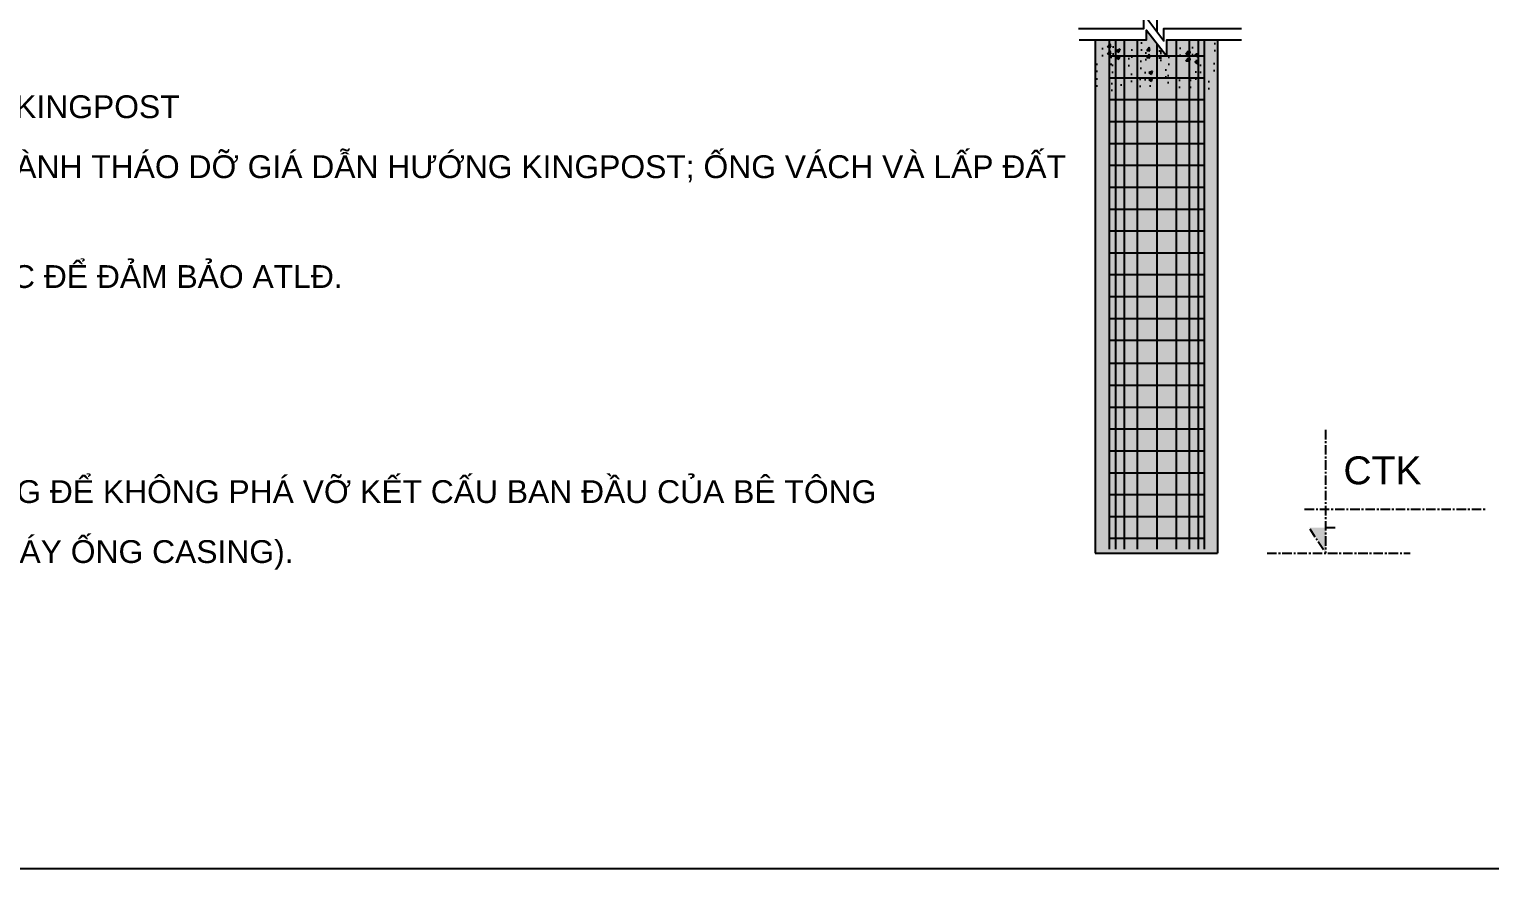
# Model space of a CAD drawing. Header units: millimetres. Extents: x -346728 to 1320345, y -537202 to -385966.
# Drawn here: x 900129 to 919362, y -455391 to -444340 of the extents above; entities that cross this region are included whole.
import ezdxf

# ---------------------------------------------------------------- set-up
doc = ezdxf.new("R2010")
doc.units = ezdxf.units.MM
doc.header["$LTSCALE"] = 100
doc.linetypes.add('CENTER', pattern=[2, 1.25, -0.25, 0.25, -0.25])
for name, color, linetype in [('8', 8, 'CENTER'), ('A-TEXT', 7, 'Continuous'), ('COT-THEP', 1, 'Continuous'), ('DUONG-BAO', 2, 'Continuous'), ('manh', 4, 'Continuous'), ('NET', 1, 'Continuous'), ('thep trong bt', 7, 'Continuous')]:
    doc.layers.add(name, color=color, linetype=linetype)
doc.styles.add('VnArialH', font='VHARIAL.TTF')

# ---------------------------------------------------------------- blocks, each defined once
blk = doc.blocks.new('LVL-KHUNGTEN')
blk.add_lwpolyline([(61073, 41093), (119124, 41093), (119124, 62), (61073, 62)], close=True)
at = {"layer": 'DEFPOINTS'}
blk.add_line((119124, 62), (61073, 62), dxfattribs=at)

msp = doc.modelspace()

# ---------------------------------------------------------------- hatches: boundary and pattern name
at = {"layer": 'DUONG-BAO'}
h = msp.add_hatch(dxfattribs=at)
h.set_pattern_fill('AR-CONC', color=8, scale=72, style=0)
h.set_pattern_definition([(50, (614210.16, -478528.25), (516.42733, -45.18154), [54, -594]), (355, (614210.16, -478528.25), (-99.901, 541.5783), [43.2, -475.2]), (100.4514, (614253.2, -478532), (416.52675, 496.3965), [45.8929, -504.8223]), (46.1842, (614210.16, -478384.25), (768.4136, -119.1737), [81, -891]), (96.6356, (614274.2, -478394.2), (672.9571, 701.3649), [68.8394, -757.2334]), (351.1842, (614210.2, -478384.25), (672.9566, 701.3654), [64.8, -712.8]), (21, (614282.16, -478420.25), (429.7731, -289.8856), [54, -594]), (326, (614282.16, -478420.25), (175.187, 522.108), [43.2, -475.2]), (71.4514, (614318, -478444.4), (604.9603, 232.22196), [45.8929, -504.8223]), (37.5, (614210.16, -478528.25), (8.7551, 239.68357), [0, -469.44, 0, -482.4, 0, -477]), (7.5, (614210.16, -478528.25), (189.41007, 283.97643), [0, -275.04, 0, -458.64, 0, -181.8]), (327.5, (614049.6, -478528.25), (384.35215, -16.23951), [0, -180, 0, -561.6, 0, -745.2]), (317.5, (613977.6, -478528.25), (419.89404, 72.0756), [0, -234, 0, -372.96, 0, -529.2])])
h.paths.add_polyline_path([(915777.9, -445055.5), (915777.9, -444505.5), (914169.5, -444505.5), (914169.5, -445055.5)])
h = msp.add_hatch(dxfattribs=at)
h.set_pattern_fill('AR-CONC', color=8, scale=72, style=0)
h.set_pattern_definition([(50, (614210.16, -478619.78), (516.42733, -45.18154), [54, -594]), (355, (614210.16, -478619.8), (-99.901, 541.5783), [43.2, -475.2]), (100.4514, (614253.2, -478623.54), (416.52675, 496.3965), [45.8929, -504.8223]), (46.1842, (614210.16, -478475.8), (768.4136, -119.1737), [81, -891]), (96.6356, (614274.2, -478485.7), (672.9571, 701.3649), [68.8394, -757.2334]), (351.1842, (614210.2, -478475.8), (672.9566, 701.3654), [64.8, -712.8]), (21, (614282.16, -478511.78), (429.7731, -289.8856), [54, -594]), (326, (614282.16, -478511.8), (175.187, 522.108), [43.2, -475.2]), (71.4514, (614318, -478535.93), (604.9603, 232.22196), [45.8929, -504.8223]), (37.5, (614210.16, -478619.78), (8.7551, 239.68357), [0, -469.44, 0, -482.4, 0, -477]), (7.5, (614210.16, -478619.78), (189.41007, 283.97643), [0, -275.04, 0, -458.64, 0, -181.8]), (327.5, (614049.6, -478619.78), (384.35215, -16.23951), [0, -180, 0, -561.6, 0, -745.2]), (317.5, (613977.6, -478619.78), (419.89404, 72.0756), [0, -234, 0, -372.96, 0, -529.2])])
h.paths.add_polyline_path([(915777.9, -445147), (915777.9, -444597), (914169.5, -444597), (914169.5, -445147)])
at = {"layer": 'manh'}
h = msp.add_hatch(dxfattribs=at)
h.set_pattern_fill('AR-CONC', color=256, scale=100, style=0)
h.set_pattern_definition([(50, (785926.4, -470183.4), (717.2602, -62.7521), [75, -825]), (355, (785926.4, -470183.4), (-138.7513, 752.192), [60, -660]), (100.4514, (785986.16, -470188.66), (578.5094, 689.4395), [63.74, -701.142]), (46.1842, (785926.4, -469983.4), (1067.241, -165.519), [112.5, -1237.5]), (96.6356, (786015.3, -469997.2), (934.663, 974.118), [95.61, -1051.713]), (351.1842, (785926.4, -469983.4), (934.662, 974.119), [90, -990]), (21, (786026.4, -470033.4), (596.907, -402.619), [75, -825]), (326, (786026.4, -470033.4), (243.3153, 725.15), [60, -660]), (71.4514, (786076.1, -470067), (840.2226, 322.5305), [63.74, -701.142]), (37.5, (785926.4, -470183.43), (12.15986, 332.89385), [0, -652, 0, -670, 0, -662.5]), (7.5, (785926.4, -470183.43), (263.0695, 394.4117), [0, -382, 0, -637, 0, -252.5]), (327.5, (785703.4, -470183.43), (533.82244, -22.55487), [0, -250, 0, -780, 0, -1035]), (317.5, (785603.4, -470183.43), (583.1862, 100.105), [0, -325, 0, -518, 0, -735])])
h.paths.add_polyline_path([(915777.9, -444481.5), (915108, -444481.5), (915108, -444693.5), (914843.3, -444350.5), (914843.3, -444481.5), (914165.1, -444481.5), (914165.1, -451235.2), (915777.9, -451235.2)])
h.paths.add_polyline_path([(889149, -447999.6), (914709.1, -447999.6), (914709.1, -447183.4), (889149, -447183.4)], flags=9)

# ---------------------------------------------------------------- linework, layer by layer
at = {"layer": '8', "color": 8}
for p, q in [((917200.1, -449614, -881.1), (917200.1, -451235.5, -881.1)), ((916924.1, -450659.1, -881.1), (919307.4, -450659.1, -881.1)), ((917171.7, -451193, -881.1), (916982.5, -450898.9, -881.1)), ((917200.1, -450898.9, -881.1), (917336.9, -450898.9, -881.1)), ((916430, -451235.2, -881.1), (918313.8, -451235.2, -881.1))]:
    msp.add_line(p, q, dxfattribs=at)
msp.add_solid([(916983.5, -450898.9, -881.1), (917200.1, -451235.5, -881.1), (917200.1, -450898.9, -881.1)], dxfattribs=at)
at = {"layer": 'COT-THEP'}
msp.add_line((914980.2, -444563.9, -881.1), (914980.2, -444528, -881.1), dxfattribs=at)
at = {"layer": 'DUONG-BAO', "color": 5}
for p, q in [((914165.1, -444481.5, -881.1), (914165.1, -451235.2, -881.1)), ((915777.9, -444481.5, -881.1), (915777.9, -451235.2, -881.1)), ((914165.1, -451235.2, -881.1), (915777.9, -451235.2, -881.1))]:
    msp.add_line(p, q, dxfattribs=at)
at = {"layer": 'NET', "color": 8, "elevation": -881.1}
for points in [[(913945.5, -444329.7), (914805.9, -444329.7), (914805.9, -444141.6), (915070.6, -444491.8), (915070.6, -444329.7), (916093, -444329.7)], [(913954.3, -444481.5), (914843.3, -444481.5), (914843.3, -444350.5), (915108, -444693.5), (915108, -444481.5), (916093, -444481.5)]]:
    msp.add_lwpolyline(points, dxfattribs=at)
at = {"layer": 'thep trong bt'}
for p, q in [((914980.2, -444372.3, -881.1), (914980.2, -441014.8, -881.1)), ((914355.4, -444704, -881.1), (914355.4, -444481.5, -881.1)), ((914355.4, -448484.8, -881.1), (914355.4, -444576.1, -881.1)), ((914436, -444704, -881.1), (914436, -444481.5, -881.1)), ((914436, -448484.8, -881.1), (914436, -444570.2, -881.1)), ((914551.2, -444704, -881.1), (914551.2, -444481.5, -881.1)), ((914551.2, -448484.8, -881.1), (914551.2, -444570.2, -881.1)), ((914724, -444704, -881.1), (914724, -444481.5, -881.1)), ((914724, -448484.8, -881.1), (914724, -444582, -881.1)), ((914980.2, -448344.7, -881.1), (914980.2, -444528, -881.1)), ((915236.4, -444704, -881.1), (915236.4, -444481.5, -881.1)), ((915236.4, -448484.8, -881.1), (915236.4, -444629.4, -881.1)), ((915409.2, -444704, -881.1), (915409.2, -444481.5, -881.1)), ((915409.2, -448484.8, -881.1), (915409.2, -444552.4, -881.1)), ((915524.4, -444704, -881.1), (915524.4, -444481.5, -881.1)), ((915524.4, -448484.8, -881.1), (915524.4, -444599.8, -881.1)), ((915605.1, -444704, -881.1), (915605.1, -444481.5, -881.1)), ((915605.1, -448484.8, -881.1), (915605.1, -444570.2, -881.1)), ((915605.1, -444695, -881.1), (914355.4, -444695, -881.1)), ((915605.1, -444983, -881.1), (914355.4, -444983, -881.1)), ((915605.1, -444983, -881.1), (914355.4, -444983, -881.1)), ((915605.1, -445271, -881.1), (914355.4, -445271, -881.1)), ((915605.1, -445559, -881.1), (914355.4, -445559, -881.1)), ((915605.1, -445847, -881.1), (914355.4, -445847, -881.1)), ((915605.1, -446135, -881.1), (914355.4, -446135, -881.1)), ((915605.1, -446423, -881.1), (914355.4, -446423, -881.1)), ((915605.1, -446711, -881.1), (914355.4, -446711, -881.1)), ((915605.1, -446711, -881.1), (914355.4, -446711, -881.1)), ((915605.1, -446999, -881.1), (914355.4, -446999, -881.1)), ((915605.1, -447287, -881.1), (914355.4, -447287, -881.1)), ((915605.1, -447575, -881.1), (914355.4, -447575, -881.1)), ((915605.1, -447863, -881.1), (914355.4, -447863, -881.1)), ((915605.1, -448151, -881.1), (914355.4, -448151, -881.1)), ((914436, -451182, -881.1), (914436, -448259, -881.1)), ((914551.2, -451182, -881.1), (914551.2, -448309.3, -881.1)), ((914980.2, -451182, -881.1), (914980.2, -448254.4, -881.1)), ((915236.4, -451182, -881.1), (915236.4, -448309.3, -881.1)), ((915605.1, -451182, -881.1), (915605.1, -448231.6, -881.1)), ((914355.4, -451182, -881.1), (914355.4, -448327.6, -881.1)), ((915605.1, -448439, -881.1), (914355.4, -448439, -881.1)), ((914724, -451182, -881.1), (914724, -448484.8, -881.1)), ((915409.2, -451182, -881.1), (915409.2, -448364.1, -881.1)), ((915524.4, -451182, -881.1), (915524.4, -448336.7, -881.1)), ((915605.1, -448741.4, -881.1), (914355.4, -448741.4, -881.1)), ((915605.1, -449029.4, -881.1), (914355.4, -449029.4, -881.1)), ((915605.1, -449317.4, -881.1), (914355.4, -449317.4, -881.1)), ((915605.1, -449605.4, -881.1), (914355.4, -449605.4, -881.1)), ((915605.1, -449893.4, -881.1), (914355.4, -449893.4, -881.1)), ((915605.1, -450181.4, -881.1), (914355.4, -450181.4, -881.1)), ((915605.1, -450469.4, -881.1), (914355.4, -450469.4, -881.1)), ((915605.1, -450757.4, -881.1), (914355.4, -450757.4, -881.1)), ((915605.1, -451045.4, -881.1), (914355.4, -451045.4, -881.1))]:
    msp.add_line(p, q, dxfattribs=at)

# ---------------------------------------------------------------- block references
at = {"xscale": 1.216631744493498, "yscale": 1.216631744493498, "zscale": 1.216631744493498}
msp.add_blockref('LVL-KHUNGTEN', (788741.7, -455466, -881.1), dxfattribs=at)

# ---------------------------------------------------------------- texts
at = {"layer": 'A-TEXT', "color": 2, "style": 'VnArialH'}
for s, p in [('- sau khi ®æ bª t«ng tíi cao ®é dõng thiÕt kÕ, tiÕn hµnh h¹ kingpost', (885933, -445510.1, -881.1)), ('- sau THêI GIAN 16h:18h kÓ tõ khi h¹ xong kingpost th× tiÕn hµnh th¸o dì gi¸ dÉn h\xadíng kingpost; èng v¸ch vµ lÊp ®Êt', (885933, -446299.5, -881.1)), ('- sau khi rót èng v¸ch, nhµ thÇu tiÕn hµnh ngay lÊp ®Çu cäc ®Ó ®¶m b¶o atl®. ', (885933, -447745.4, -881.1)), ('- rót èng v¸ch trong thêi gian bª t«ng cßn ®ñ ®é linh ®éng ®Ó kh«ng ph¸ vì kÕt cÊu ban ®Çu cña bª t«ng', (885933, -450576.1, -881.1)), ('(§èI VíI CäC Cã CAO §é DõNG B£ T¤NG N»M CAO H¥N CAO §é §¸Y èNG CASING).', (885933, -451365.6, -881.1))]:
    msp.add_text(s, height=300, dxfattribs=at).set_placement(p)
at = {"layer": 'A-TEXT', "color": 2, "insert": (917434.9, -449962.5), "char_height": 367.69, "attachment_point": 1, "style": 'VnArialH'}
msp.add_mtext('CTK', dxfattribs=at)

doc.saveas('drawing.dxf')
